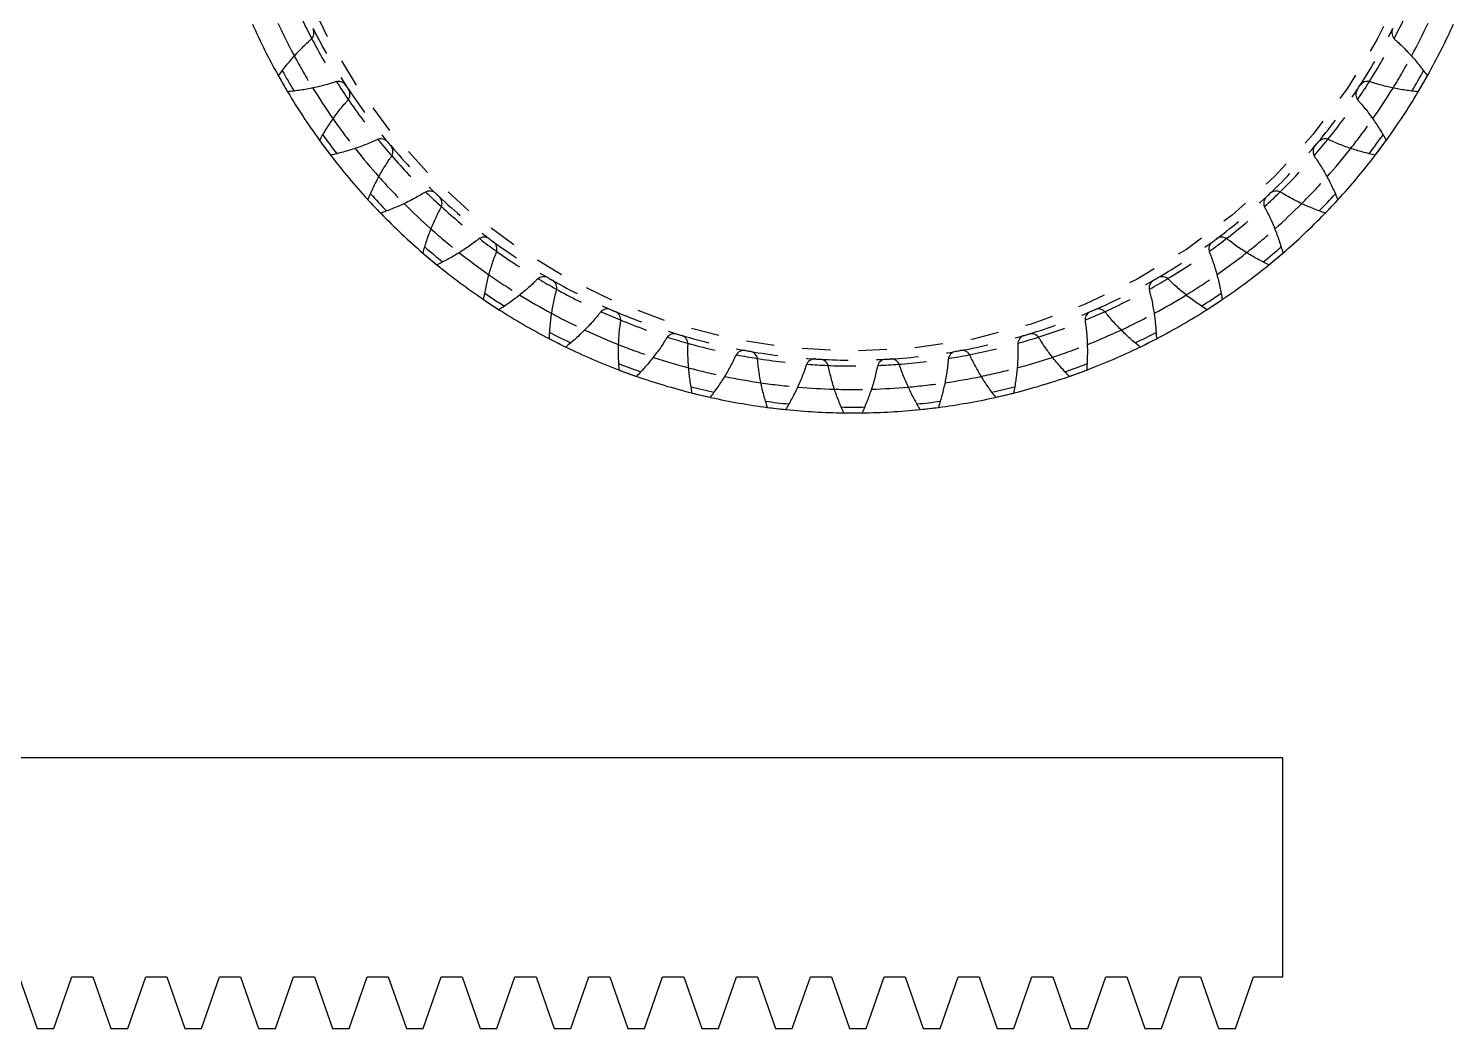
# Model space of a CAD drawing. Header units: inches. Extents: x 0.9 to 97.5, y -1.2 to 16.7.
# Drawn here: x 46.77 to 51.82, y -1.21 to 2.34 of the extents above; entities that cross this region are included whole.
import ezdxf

# ---------------------------------------------------------------- set-up
doc = ezdxf.new("R2010")
doc.units = ezdxf.units.IN
doc.header["$MEASUREMENT"] = 0
doc.linetypes.add('HIDDEN', pattern=[0.2, 0.1, -0.1])
doc.layers.add('DEFAULT_2', color=8, linetype='HIDDEN')

msp = doc.modelspace()

# ---------------------------------------------------------------- linework, layer by layer
at = {"color": 7, "linetype": 'Continuous'}
for p, q in [((47.6552, 2.1673), (47.6877, 2.111)), ((51.6962, 2.111), (51.7287, 2.1673)), ((47.8011, 1.9385), (47.8399, 1.8864)), ((51.544, 1.8864), (51.5828, 1.9385)), ((47.9726, 1.7283), (48.0172, 1.681)), ((51.3667, 1.681), (51.4113, 1.7283)), ((48.1674, 1.5393), (48.2172, 1.4975)), ((51.1668, 1.4975), (51.2165, 1.5393)), ((48.3827, 1.3743), (48.437, 1.3385)), ((50.9469, 1.3385), (51.0012, 1.3743)), ((48.6158, 1.2353), (48.6739, 1.2062)), ((50.71, 1.2062), (50.7681, 1.2353)), ((48.8634, 1.1244), (48.9245, 1.1022)), ((50.4594, 1.1022), (50.5205, 1.1244)), ((49.1223, 1.043), (49.1855, 1.028)), ((50.1984, 1.028), (50.2616, 1.043)), ((49.3888, 0.9921), (49.4534, 0.9846)), ((49.6595, 0.9726), (49.7244, 0.9726)), ((49.9305, 0.9846), (49.9951, 0.9921)), ((51.2158, -1.0264), (51.2158, -0.2499)), ((46.7358, -1.0264), (46.7997, -1.2099)), ((46.8591, -1.2099), (46.923, -1.0264)), ((46.923, -1.0264), (46.9976, -1.0264)), ((46.9976, -1.0264), (47.0615, -1.2099)), ((47.1209, -1.2099), (47.1848, -1.0264)), ((47.1848, -1.0264), (47.2594, -1.0264)), ((47.2594, -1.0264), (47.3233, -1.2099)), ((47.3827, -1.2099), (47.4466, -1.0264)), ((47.4466, -1.0264), (47.5212, -1.0264)), ((47.5212, -1.0264), (47.5851, -1.2099)), ((47.6445, -1.2099), (47.7084, -1.0264)), ((47.7084, -1.0264), (47.783, -1.0264)), ((47.783, -1.0264), (47.8469, -1.2099)), ((47.9063, -1.2099), (47.9702, -1.0264)), ((47.9702, -1.0264), (48.0448, -1.0264)), ((48.0448, -1.0264), (48.1087, -1.2099)), ((48.1681, -1.2099), (48.232, -1.0264)), ((48.232, -1.0264), (48.3066, -1.0264)), ((48.3066, -1.0264), (48.3705, -1.2099)), ((48.4299, -1.2099), (48.4938, -1.0264)), ((48.4938, -1.0264), (48.5684, -1.0264)), ((48.5684, -1.0264), (48.6323, -1.2099)), ((48.6917, -1.2099), (48.7556, -1.0264)), ((48.7556, -1.0264), (48.8302, -1.0264)), ((48.8302, -1.0264), (48.8941, -1.2099)), ((48.9535, -1.2099), (49.0174, -1.0264)), ((49.0174, -1.0264), (49.092, -1.0264)), ((49.092, -1.0264), (49.1559, -1.2099)), ((49.2153, -1.2099), (49.2792, -1.0264)), ((49.2792, -1.0264), (49.3538, -1.0264)), ((49.3538, -1.0264), (49.4177, -1.2099)), ((49.4771, -1.2099), (49.541, -1.0264)), ((49.541, -1.0264), (49.6156, -1.0264)), ((49.6156, -1.0264), (49.6795, -1.2099)), ((49.7389, -1.2099), (49.8028, -1.0264)), ((49.8028, -1.0264), (49.8774, -1.0264)), ((49.8774, -1.0264), (49.9413, -1.2099)), ((50.0007, -1.2099), (50.0646, -1.0264)), ((50.0646, -1.0264), (50.1392, -1.0264)), ((50.1392, -1.0264), (50.2031, -1.2099)), ((50.2625, -1.2099), (50.3264, -1.0264)), ((50.3264, -1.0264), (50.401, -1.0264)), ((50.401, -1.0264), (50.4649, -1.2099)), ((50.5243, -1.2099), (50.5882, -1.0264)), ((50.5882, -1.0264), (50.6628, -1.0264)), ((50.6628, -1.0264), (50.7267, -1.2099)), ((50.7861, -1.2099), (50.85, -1.0264)), ((50.85, -1.0264), (50.9246, -1.0264)), ((50.9246, -1.0264), (50.9885, -1.2099)), ((51.0479, -1.2099), (51.1118, -1.0264)), ((51.1118, -1.0264), (51.2158, -1.0264)), ((46.7997, -1.2099), (46.8591, -1.2099)), ((47.0615, -1.2099), (47.1209, -1.2099)), ((47.3233, -1.2099), (47.3827, -1.2099)), ((47.5851, -1.2099), (47.6445, -1.2099)), ((47.8469, -1.2099), (47.9063, -1.2099)), ((48.1087, -1.2099), (48.1681, -1.2099)), ((48.3705, -1.2099), (48.4299, -1.2099)), ((48.6323, -1.2099), (48.6917, -1.2099)), ((48.8941, -1.2099), (48.9535, -1.2099)), ((49.1559, -1.2099), (49.2153, -1.2099)), ((49.4177, -1.2099), (49.4771, -1.2099)), ((49.6795, -1.2099), (49.7389, -1.2099)), ((49.9413, -1.2099), (50.0007, -1.2099)), ((50.2031, -1.2099), (50.2625, -1.2099)), ((50.4649, -1.2099), (50.5243, -1.2099)), ((50.7267, -1.2099), (50.7861, -1.2099)), ((50.9885, -1.2099), (51.0479, -1.2099))]:
    msp.add_line(p, q, dxfattribs=at)
msp.add_line((51.2158, -0.2499), (42.2106, -0.2499))
at = {"color": 40, "linetype": 'Continuous'}
for radius, start, end in [(2.3333, 204.1428, 209.1346), (2.25, 205.0031, 208.2928), (2.1667, 205.6997, 207.6092), (2.1667, 332.3908, 334.3003), (2.25, 331.7072, 334.9969), (2.3333, 330.8654, 335.8572), (2.25, 211.678, 214.9713), (2.1667, 212.3437, 214.2968), (2.1667, 325.7032, 327.6563), (2.25, 325.0287, 328.322), (2.3333, 210.8433, 215.8068), (2.3333, 324.1932, 329.1567), (2.1667, 219.0418, 220.9973), (2.1667, 319.0027, 320.9582), (2.3333, 217.529, 222.4956), (2.25, 218.3654, 221.6607), (2.25, 318.3393, 321.6347), (2.3333, 317.5044, 322.471), (2.1667, 225.7265, 227.6269), (2.1667, 312.3731, 314.2735), (2.3333, 224.1976, 229.202), (2.25, 225.0414, 228.3232), (2.25, 311.6768, 314.9586), (2.3333, 310.798, 315.8024), (2.1667, 232.3953, 234.2731), (2.1667, 305.7269, 307.6047), (2.25, 231.7038, 234.9656), (2.25, 305.0344, 308.2962), (2.3333, 230.8463, 235.8266), (2.3333, 304.1734, 309.1537), (2.1667, 239.0455, 240.9384), (2.1667, 299.0616, 300.9545), (2.25, 238.3498, 241.6249), (2.25, 298.3751, 301.6502), (2.3333, 237.4647, 242.471), (2.1667, 245.6742, 247.6201), (2.1667, 292.3799, 294.3258), (2.3333, 297.529, 302.5353), (2.25, 245.0004, 248.2985), (2.25, 291.7015, 294.9996), (2.1667, 252.364, 254.3157), (2.1667, 285.6843, 287.636), (2.3333, 244.1648, 249.1358), (2.25, 251.6916, 254.9838), (2.1667, 259.0544, 260.9745), (2.1667, 279.0255, 280.9456), (2.25, 285.0162, 288.3084), (2.3333, 290.8642, 295.8352), (2.1667, 265.7299, 267.6121), (2.1667, 272.3879, 274.2701), (2.3333, 250.8566, 255.8183), (2.25, 258.3725, 261.6715), (2.25, 265.0406, 268.3065), (2.25, 271.6935, 274.9594), (2.25, 278.3285, 281.6275), (2.3333, 284.1817, 289.1434), (2.3333, 257.5324, 262.516), (2.3333, 277.484, 282.4676), (2.3333, 264.1894, 269.1754), (2.3333, 270.8246, 275.8106)]:
    msp.add_arc((49.692, 3.3057), radius, start, end, dxfattribs=at)
at = {"color": 7, "linetype": 'Continuous'}
for centre, radius, start, end in [((47.7488, 2.3207), 0.0325, 311.4194, 26.88), ((51.6351, 2.3207), 0.0325, 153.12, 228.5806), ((49.692, 3.3057), 2.3125, 208.9681, 211.0319), ((49.692, 3.3057), 2.3125, 328.9681, 331.0319), ((49.692, 3.3057), 2.3333, 209.202, 210.798), ((47.8674, 2.1154), 0.0325, 33.12, 108.5806), ((49.692, 3.3057), 2.146, 213.12, 213.5467), ((49.692, 3.3057), 2.146, 326.4533, 326.88), ((51.5165, 2.1154), 0.0325, 71.4194, 146.88), ((49.692, 3.3057), 2.3333, 329.202, 330.798), ((47.8763, 2.1018), 0.0325, 318.086, 33.5467), ((51.5076, 2.1018), 0.0325, 146.4533, 221.914), ((49.692, 3.3057), 2.3333, 215.8687, 217.4647), ((49.692, 3.3057), 2.3125, 215.6348, 217.6985), ((48.0179, 1.9116), 0.0325, 39.7866, 115.2473), ((49.692, 3.3057), 2.146, 219.7866, 220.2134), ((48.0284, 1.8992), 0.0325, 324.7527, 40.2134), ((51.3556, 1.8992), 0.0325, 139.7866, 215.2473), ((49.692, 3.3057), 2.146, 319.7866, 320.2134), ((51.366, 1.9116), 0.0325, 64.7527, 140.2134), ((49.692, 3.3057), 2.3125, 322.3015, 324.3652), ((49.692, 3.3057), 2.3333, 322.5353, 324.1313), ((49.692, 3.3057), 2.3333, 222.5353, 224.1313), ((49.692, 3.3057), 2.3125, 222.3015, 224.3652), ((48.1911, 1.7267), 0.0325, 46.4533, 121.914), ((49.692, 3.3057), 2.146, 226.4533, 226.88), ((48.2029, 1.7155), 0.0325, 331.4194, 46.88), ((51.181, 1.7155), 0.0325, 133.12, 208.5806), ((49.692, 3.3057), 2.146, 313.12, 313.5467), ((51.1928, 1.7267), 0.0325, 58.086, 133.5467), ((49.692, 3.3057), 2.3125, 315.6348, 317.6985), ((49.692, 3.3057), 2.3333, 315.8687, 317.4647), ((48.3845, 1.5631), 0.0325, 53.12, 128.5806), ((49.692, 3.3057), 2.146, 233.12, 233.5467), ((48.3976, 1.5534), 0.0325, 338.086, 53.5467), ((50.9863, 1.5534), 0.0325, 126.4533, 201.914), ((49.692, 3.3057), 2.146, 306.4533, 306.88), ((50.9994, 1.5631), 0.0325, 51.4194, 126.88), ((49.692, 3.3057), 2.3333, 229.202, 230.798), ((49.692, 3.3057), 2.3125, 228.9681, 231.0319), ((49.692, 3.3057), 2.3125, 308.9681, 311.0319), ((49.692, 3.3057), 2.3333, 309.202, 310.798), ((48.5957, 1.4231), 0.0325, 59.7866, 135.2473), ((49.692, 3.3057), 2.146, 239.7866, 240.2134), ((48.6097, 1.415), 0.0325, 344.7527, 60.2134), ((50.7742, 1.415), 0.0325, 119.7866, 195.2473), ((49.692, 3.3057), 2.146, 299.7866, 300.2134), ((50.7882, 1.4231), 0.0325, 44.7527, 120.2134), ((49.692, 3.3057), 2.3333, 235.8687, 237.4647), ((49.692, 3.3057), 2.3125, 235.6348, 237.6985), ((49.692, 3.3057), 2.3125, 302.3015, 304.3652), ((49.692, 3.3057), 2.3333, 302.5353, 304.1313), ((48.8216, 1.3086), 0.0325, 66.4533, 141.914), ((49.692, 3.3057), 2.146, 246.4533, 246.88), ((48.8365, 1.3022), 0.0325, 351.4194, 66.88), ((50.5474, 1.3022), 0.0325, 113.12, 188.5806), ((49.692, 3.3057), 2.146, 293.12, 293.5467), ((50.5623, 1.3086), 0.0325, 38.086, 113.5467), ((49.692, 3.3057), 2.3333, 242.5353, 244.1313), ((49.692, 3.3057), 2.3125, 242.3015, 244.3652), ((49.0594, 1.221), 0.0325, 73.12, 148.5806), ((49.692, 3.3057), 2.146, 253.12, 253.5467), ((49.0749, 1.2164), 0.0325, 358.086, 73.5467), ((50.309, 1.2164), 0.0325, 106.4533, 181.914), ((49.692, 3.3057), 2.146, 286.4533, 286.88), ((50.3245, 1.221), 0.0325, 31.4194, 106.88), ((49.692, 3.3057), 2.3125, 295.6348, 297.6985), ((49.692, 3.3057), 2.3333, 295.8687, 297.4647), ((49.3057, 1.1617), 0.0325, 79.7866, 155.2473), ((49.692, 3.3057), 2.146, 259.7866, 260.2134), ((49.3217, 1.1589), 0.0325, 4.7527, 80.2134), ((49.5572, 1.1314), 0.0325, 86.4533, 161.914), ((49.692, 3.3057), 2.146, 266.4533, 266.88), ((49.5734, 1.1304), 0.0325, 11.4194, 86.88), ((49.8105, 1.1304), 0.0325, 93.12, 168.5806), ((49.692, 3.3057), 2.146, 273.12, 273.5467), ((49.8267, 1.1314), 0.0325, 18.086, 93.5467), ((50.0623, 1.1589), 0.0325, 99.7866, 175.2473), ((49.692, 3.3057), 2.146, 279.7866, 280.2134), ((50.0782, 1.1617), 0.0325, 24.7527, 100.2134), ((49.692, 3.3057), 2.3125, 248.9681, 251.0319), ((49.692, 3.3057), 2.3333, 249.202, 250.798), ((49.692, 3.3057), 2.3125, 288.9681, 291.0319), ((49.692, 3.3057), 2.3333, 289.202, 290.798), ((49.692, 3.3057), 2.3125, 255.6348, 257.6985), ((49.692, 3.3057), 2.3125, 282.3015, 284.3652), ((49.692, 3.3057), 2.3333, 255.8687, 257.4647), ((49.692, 3.3057), 2.3125, 262.3015, 264.3652), ((49.692, 3.3057), 2.3125, 275.6348, 277.6985), ((49.692, 3.3057), 2.3333, 282.5353, 284.1313), ((49.692, 3.3057), 2.3333, 262.5353, 264.1313), ((49.692, 3.3057), 2.3125, 268.9681, 271.0319), ((49.692, 3.3057), 2.3333, 269.202, 270.798), ((49.692, 3.3057), 2.3333, 275.8687, 277.4647)]:
    msp.add_arc(centre, radius, start, end, dxfattribs=at)
for points, start_tangent, end_tangent in [([(47.6688, 2.1857), (47.683, 2.204), (47.6976, 2.2218), (47.7127, 2.2392), (47.7284, 2.2561), (47.7446, 2.2725), (47.7613, 2.2883), (47.7703, 2.2964)], (0.045371, 0.060014), (0.056417, 0.049772)), ([(51.6136, 2.2964), (51.6226, 2.2883), (51.6393, 2.2725), (51.6555, 2.2561), (51.6712, 2.2392), (51.6863, 2.2218), (51.7009, 2.204), (51.7151, 2.1857)], (0.056417, -0.049772), (0.045371, -0.060014)), ([(47.6552, 2.1673), (47.6688, 2.1857)], (0.006698, 0.00928), (0.006902, 0.00913)), ([(51.7151, 2.1857), (51.7287, 2.1673)], (0.006902, -0.00913), (0.006698, -0.00928)), ([(47.857, 2.1462), (47.8455, 2.1424), (47.8235, 2.1358), (47.8012, 2.13), (47.7787, 2.1248), (47.7561, 2.1204), (47.7334, 2.1167), (47.7104, 2.1136)], (-0.071312, -0.023972), (-0.074659, -0.009286)), ([(51.6735, 2.1136), (51.6505, 2.1167), (51.6278, 2.1204), (51.6052, 2.1248), (51.5827, 2.13), (51.5604, 2.1358), (51.5384, 2.1424), (51.5269, 2.1462)], (-0.074659, 0.009286), (-0.071312, 0.023972)), ([(47.7104, 2.1136), (47.6877, 2.111)], (-0.011358, -0.001413), (-0.011386, -0.00116)), ([(47.8125, 1.9584), (47.8245, 1.9782), (47.8369, 1.9976), (47.8499, 2.0166), (47.8635, 2.0352), (47.8777, 2.0534), (47.8925, 2.071), (47.9005, 2.0801)], (0.038097, 0.064876), (0.050257, 0.055985)), ([(51.4834, 2.0801), (51.4914, 2.071), (51.5062, 2.0534), (51.5204, 2.0352), (51.534, 2.0166), (51.547, 1.9976), (51.5594, 1.9782), (51.5714, 1.9584)], (0.050257, -0.055985), (0.038097, -0.064876)), ([(51.6962, 2.111), (51.6735, 2.1136)], (-0.011386, 0.00116), (-0.011358, 0.001413)), ([(47.8011, 1.9385), (47.8125, 1.9584)], (0.005575, 0.009995), (0.005796, 0.009869)), ([(48.0041, 1.941), (47.9931, 1.9359), (47.9719, 1.9268), (47.9505, 1.9184), (47.9288, 1.9107), (47.9068, 1.9037), (47.8847, 1.8974), (47.8622, 1.8916)], (-0.068047, -0.032089), (-0.073077, -0.01789)), ([(51.5217, 1.8916), (51.4992, 1.8974), (51.4771, 1.9037), (51.4552, 1.9107), (51.4334, 1.9184), (51.412, 1.9268), (51.3908, 1.9359), (51.3798, 1.941)], (-0.073077, 0.01789), (-0.068047, 0.032089)), ([(51.5714, 1.9584), (51.5828, 1.9385)], (0.005796, -0.009869), (0.005575, -0.009995)), ([(47.8622, 1.8916), (47.8399, 1.8864)], (-0.011117, -0.002722), (-0.011174, -0.002474)), ([(47.9816, 1.7493), (47.9912, 1.7704), (48.0013, 1.7911), (48.012, 1.8115), (48.0234, 1.8316), (48.0354, 1.8512), (48.048, 1.8705), (48.0549, 1.8804)], (0.030308, 0.06886), (0.043418, 0.061441)), ([(51.329, 1.8804), (51.3359, 1.8705), (51.3485, 1.8512), (51.3606, 1.8316), (51.3719, 1.8115), (51.3826, 1.7911), (51.3927, 1.7704), (51.4023, 1.7493)], (0.043418, -0.061441), (0.030308, -0.06886)), ([(51.544, 1.8864), (51.5217, 1.8916)], (-0.011174, 0.002474), (-0.011117, 0.002722)), ([(47.9726, 1.7283), (47.9816, 1.7493)], (0.004377, 0.010575), (0.004611, 0.010475)), ([(48.1739, 1.7543), (48.1636, 1.748), (48.1436, 1.7365), (48.1233, 1.7256), (48.1026, 1.7154), (48.0816, 1.7059), (48.0604, 1.6971), (48.0388, 1.6887)], (-0.063861, -0.039772), (-0.070505, -0.026253)), ([(51.3452, 1.6887), (51.3235, 1.6971), (51.3023, 1.7059), (51.2813, 1.7154), (51.2606, 1.7256), (51.2403, 1.7365), (51.2203, 1.748), (51.21, 1.7543)], (-0.070505, 0.026253), (-0.063861, 0.039772)), ([(51.4023, 1.7493), (51.4113, 1.7283)], (0.004611, -0.010475), (0.004377, -0.010575)), ([(48.0388, 1.6887), (48.0172, 1.681)], (-0.010726, -0.003994), (-0.010811, -0.003755)), ([(48.1738, 1.5613), (48.1809, 1.5833), (48.1885, 1.6051), (48.1968, 1.6266), (48.2058, 1.6478), (48.2154, 1.6687), (48.2257, 1.6893), (48.2314, 1.7)], (0.022109, 0.071913), (0.035991, 0.066066)), ([(51.1525, 1.7), (51.1582, 1.6893), (51.1685, 1.6687), (51.1781, 1.6478), (51.1871, 1.6266), (51.1954, 1.6051), (51.203, 1.5833), (51.2101, 1.5613)], (0.035991, -0.066066), (0.022109, -0.071913)), ([(51.3667, 1.681), (51.3452, 1.6887)], (-0.010811, 0.003755), (-0.010726, 0.003994)), ([(48.3643, 1.5885), (48.3547, 1.5811), (48.3363, 1.5673), (48.3173, 1.5542), (48.298, 1.5417), (48.2782, 1.5298), (48.2582, 1.5185), (48.2376, 1.5077)], (-0.058812, -0.046917), (-0.066981, -0.034261)), ([(51.1463, 1.5077), (51.1257, 1.5185), (51.1057, 1.5298), (51.0859, 1.5417), (51.0666, 1.5542), (51.0476, 1.5673), (51.0292, 1.5811), (51.0196, 1.5885)], (-0.066981, 0.034261), (-0.058812, 0.046917)), ([(48.1674, 1.5393), (48.1738, 1.5613)], (0.00312, 0.011011), (0.003363, 0.01094)), ([(48.3866, 1.3968), (48.3911, 1.4196), (48.3961, 1.442), (48.4019, 1.4644), (48.4083, 1.4865), (48.4154, 1.5084), (48.4233, 1.53), (48.4277, 1.5413)], (0.013611, 0.073993), (0.028078, 0.069797)), ([(50.9562, 1.5413), (50.9606, 1.53), (50.9685, 1.5084), (50.9756, 1.4865), (50.9821, 1.4644), (50.9878, 1.442), (50.9928, 1.4196), (50.9973, 1.3968)], (0.028078, -0.069797), (0.013611, -0.073993)), ([(51.2101, 1.5613), (51.2165, 1.5393)], (0.003363, -0.01094), (0.00312, -0.011011)), ([(48.2376, 1.5077), (48.2172, 1.4975)], (-0.01019, -0.005212), (-0.010302, -0.004984)), ([(51.1668, 1.4975), (51.1463, 1.5077)], (-0.010302, 0.004984), (-0.01019, 0.005212)), ([(48.5726, 1.446), (48.564, 1.4375), (48.5472, 1.4217), (48.53, 1.4065), (48.5122, 1.3918), (48.494, 1.3777), (48.4753, 1.3642), (48.4562, 1.3511)], (-0.052968, -0.053427), (-0.062551, -0.041805)), ([(50.9277, 1.3511), (50.9086, 1.3642), (50.8899, 1.3777), (50.8717, 1.3918), (50.8539, 1.4065), (50.8367, 1.4217), (50.8199, 1.4375), (50.8113, 1.446)], (-0.062551, 0.041805), (-0.052968, 0.053427)), ([(48.3827, 1.3743), (48.3866, 1.3968)], (0.00182, 0.011299), (0.002071, 0.011256)), ([(48.6171, 1.2582), (48.6189, 1.2813), (48.6213, 1.3042), (48.6243, 1.327), (48.6282, 1.3498), (48.6327, 1.3723), (48.638, 1.3948), (48.6411, 1.4065)], (0.004929, 0.075073), (0.019785, 0.072585)), ([(50.7428, 1.4065), (50.7459, 1.3948), (50.7512, 1.3723), (50.7557, 1.3498), (50.7596, 1.327), (50.7627, 1.3042), (50.765, 1.2813), (50.7668, 1.2582)], (0.019785, -0.072585), (0.004929, -0.075073)), ([(50.9973, 1.3968), (51.0012, 1.3743)], (0.002071, -0.011256), (0.00182, -0.011299)), ([(48.4562, 1.3511), (48.437, 1.3385)], (-0.009516, -0.00636), (-0.009654, -0.006147)), ([(48.7961, 1.3286), (48.7885, 1.3192), (48.7737, 1.3015), (48.7583, 1.2844), (48.7424, 1.2678), (48.7259, 1.2517), (48.709, 1.2361), (48.6915, 1.2208)], (-0.046407, -0.059215), (-0.057274, -0.048784)), ([(50.6924, 1.2208), (50.675, 1.2361), (50.658, 1.2517), (50.6415, 1.2678), (50.6256, 1.2844), (50.6102, 1.3015), (50.5954, 1.3192), (50.5878, 1.3286)], (-0.057274, 0.048784), (-0.046407, 0.059215)), ([(50.9469, 1.3385), (50.9277, 1.3511)], (-0.009654, 0.006147), (-0.009516, 0.00636)), ([(48.862, 1.1472), (48.8611, 1.1704), (48.8608, 1.1934), (48.8613, 1.2165), (48.8624, 1.2395), (48.8643, 1.2624), (48.867, 1.2853), (48.8687, 1.2973)], (-0.00382, 0.075138), (0.011225, 0.074391)), ([(50.5152, 1.2973), (50.5169, 1.2853), (50.5196, 1.2624), (50.5215, 1.2395), (50.5226, 1.2165), (50.5231, 1.1934), (50.5228, 1.1704), (50.5219, 1.1472)], (0.011225, -0.074391), (-0.00382, -0.075138)), ([(48.6158, 1.2353), (48.6171, 1.2582)], (0.000496, 0.011434), (0.00075, 0.011421)), ([(48.6915, 1.2208), (48.6739, 1.2062)], (-0.008713, -0.007421), (-0.008875, -0.007226)), ([(49.0316, 1.238), (49.0252, 1.2277), (49.0126, 1.2085), (48.9993, 1.1897), (48.9854, 1.1713), (48.9709, 1.1534), (48.9559, 1.1359), (48.9403, 1.1188)], (-0.039219, -0.064202), (-0.051224, -0.055103)), ([(49.1182, 1.0655), (49.1146, 1.0884), (49.1117, 1.1112), (49.1094, 1.1342), (49.1079, 1.1572), (49.1071, 1.1802), (49.1071, 1.2032), (49.1074, 1.2153)], (-0.012517, 0.074186), (0.002513, 0.075191)), ([(50.2765, 1.2153), (50.2768, 1.2032), (50.2768, 1.1802), (50.276, 1.1572), (50.2745, 1.1342), (50.2722, 1.1112), (50.2693, 1.0884), (50.2657, 1.0655)], (0.002513, -0.075191), (-0.012517, -0.074186)), ([(50.4436, 1.1188), (50.428, 1.1359), (50.413, 1.1534), (50.3985, 1.1713), (50.3846, 1.1897), (50.3713, 1.2085), (50.3587, 1.2277), (50.3523, 1.238)], (-0.051224, 0.055103), (-0.039219, 0.064202)), ([(50.71, 1.2062), (50.6924, 1.2208)], (-0.008875, 0.007226), (-0.008713, 0.007421)), ([(50.7668, 1.2582), (50.7681, 1.2353)], (0.00075, -0.011421), (0.000496, -0.011434)), ([(49.2762, 1.1753), (49.271, 1.1644), (49.2606, 1.1438), (49.2496, 1.1236), (49.2379, 1.1037), (49.2256, 1.0842), (49.2127, 1.0651), (49.1993, 1.0463)], (-0.0315, -0.068321), (-0.04448, -0.060677)), ([(50.1846, 1.0463), (50.1712, 1.0651), (50.1583, 1.0842), (50.146, 1.1037), (50.1343, 1.1236), (50.1233, 1.1438), (50.1129, 1.1644), (50.1077, 1.1753)], (-0.04448, 0.060677), (-0.0315, 0.068321)), ([(48.8634, 1.1244), (48.862, 1.1472)], (-0.000835, 0.011414), (-0.000581, 0.01143)), ([(48.9403, 1.1188), (48.9245, 1.1022)], (-0.007792, -0.008383), (-0.007976, -0.008207)), ([(49.3822, 1.014), (49.376, 1.0364), (49.3704, 1.0587), (49.3655, 1.0812), (49.3613, 1.1039), (49.3579, 1.1267), (49.3552, 1.1495), (49.354, 1.1616)], (-0.021045, 0.072231), (-0.006233, 0.074975)), ([(49.5263, 1.1415), (49.5224, 1.13), (49.5145, 1.1083), (49.5059, 1.087), (49.4966, 1.0659), (49.4867, 1.0451), (49.4761, 1.0247), (49.4649, 1.0044)], (-0.023356, -0.071516), (-0.037135, -0.065431)), ([(49.6503, 0.9936), (49.6415, 1.015), (49.6334, 1.0366), (49.6259, 1.0584), (49.6191, 1.0804), (49.6131, 1.1026), (49.6078, 1.125), (49.6052, 1.1369)], (-0.029288, 0.0693), (-0.014895, 0.073744)), ([(49.7787, 1.1369), (49.7761, 1.125), (49.7708, 1.1026), (49.7648, 1.0804), (49.758, 1.0584), (49.7505, 1.0366), (49.7424, 1.015), (49.7336, 0.9936)], (-0.014895, -0.073744), (-0.029288, -0.0693)), ([(49.919, 1.0044), (49.9078, 1.0247), (49.8972, 1.0451), (49.8873, 1.0659), (49.878, 1.087), (49.8694, 1.1083), (49.8615, 1.13), (49.8576, 1.1415)], (-0.037135, 0.065431), (-0.023356, 0.071516)), ([(50.0299, 1.1616), (50.0287, 1.1495), (50.0261, 1.1267), (50.0226, 1.1039), (50.0184, 1.0812), (50.0135, 1.0587), (50.008, 1.0364), (50.0017, 1.014)], (-0.006233, -0.074975), (-0.021045, -0.072231)), ([(50.4594, 1.1022), (50.4436, 1.1188)], (-0.007976, 0.008207), (-0.007792, 0.008383)), ([(50.5219, 1.1472), (50.5205, 1.1244)], (-0.000581, -0.01143), (-0.000835, -0.011414)), ([(49.1223, 1.043), (49.1182, 1.0655)], (-0.002154, 0.01124), (-0.001904, 0.011286)), ([(50.2657, 1.0655), (50.2616, 1.043)], (-0.001904, -0.011286), (-0.002154, -0.01124)), ([(49.1993, 1.0463), (49.1855, 1.028)], (-0.006767, -0.009231), (-0.00697, -0.009078)), ([(49.3888, 0.9921), (49.3822, 1.014)], (-0.003444, 0.010914), (-0.003201, 0.010988)), ([(50.0017, 1.014), (49.9951, 0.9921)], (-0.003201, -0.010988), (-0.003444, -0.010914)), ([(50.1984, 1.028), (50.1846, 1.0463)], (-0.00697, 0.009078), (-0.006767, 0.009231)), ([(49.4649, 1.0044), (49.4534, 0.9846)], (-0.005649, -0.009954), (-0.005869, -0.009826)), ([(49.6595, 0.9726), (49.6503, 0.9936)], (-0.004688, 0.01044), (-0.004455, 0.010542)), ([(49.7336, 0.9936), (49.7244, 0.9726)], (-0.004455, -0.010542), (-0.004688, -0.01044)), ([(49.9305, 0.9846), (49.919, 1.0044)], (-0.005869, 0.009826), (-0.005649, 0.009954))]:
    msp.add_spline(points, degree=3, dxfattribs=dict(at, start_tangent=start_tangent, end_tangent=end_tangent))
at = {"layer": 'DEFAULT_2', "color": 8, "linetype": 'HIDDEN'}
msp.add_circle((49.692, 3.3057), 2.1143, dxfattribs=at)
for radius, start, end in [(2.146, 206.88, 213.12), (2.146, 326.88, 333.12), (2.1667, 207.6092, 212.3437), (2.1667, 327.6563, 332.3908), (2.25, 208.2928, 211.678), (2.25, 328.322, 331.7072), (2.3333, 209.1346, 209.202), (2.3333, 330.798, 330.8654), (2.3333, 210.798, 210.8433), (2.1667, 214.2968, 219.0418), (2.146, 213.5467, 219.7866), (2.146, 320.2134, 326.4533), (2.1667, 320.9582, 325.7032), (2.3333, 329.1567, 329.202), (2.25, 214.9713, 218.3654), (2.25, 321.6347, 325.0287), (2.3333, 215.8068, 215.8687), (2.146, 220.2134, 226.4533), (2.146, 313.5467, 319.7866), (2.3333, 324.1313, 324.1932), (2.3333, 217.4647, 217.529), (2.1667, 220.9973, 225.7265), (2.1667, 314.2735, 319.0027), (2.3333, 322.471, 322.5353), (2.25, 221.6607, 225.0414), (2.25, 314.9586, 318.3393), (2.3333, 222.4956, 222.5353), (2.146, 226.88, 233.12), (2.146, 306.88, 313.12), (2.3333, 317.4647, 317.5044), (2.3333, 224.1313, 224.1976), (2.1667, 227.6269, 232.3953), (2.1667, 307.6047, 312.3731), (2.3333, 315.8024, 315.8687), (2.25, 228.3232, 231.7038), (2.25, 308.2962, 311.6768), (2.146, 233.5467, 239.7866), (2.146, 300.2134, 306.4533), (2.1667, 234.2731, 239.0455), (2.1667, 300.9545, 305.7269), (2.3333, 230.798, 230.8463), (2.3333, 309.1537, 309.202), (2.25, 234.9656, 238.3498), (2.146, 240.2134, 246.4533), (2.146, 293.5467, 299.7866), (2.25, 301.6502, 305.0344), (2.3333, 235.8266, 235.8687), (2.1667, 240.9384, 245.6742), (2.1667, 294.3258, 299.0616), (2.3333, 304.1313, 304.1734), (2.25, 241.6249, 245.0004), (2.146, 246.88, 253.12), (2.146, 286.88, 293.12), (2.25, 294.9996, 298.3751), (2.1667, 247.6201, 252.364), (2.1667, 287.636, 292.3799), (2.3333, 242.471, 242.5353), (2.25, 248.2985, 251.6916), (2.146, 253.5467, 259.7866), (2.1667, 254.3157, 259.0544), (2.146, 280.2134, 286.4533), (2.1667, 280.9456, 285.6843), (2.25, 288.3084, 291.7015), (2.3333, 297.4647, 297.529), (2.3333, 244.1313, 244.1648), (2.146, 260.2134, 266.4533), (2.1667, 260.9745, 265.7299), (2.146, 266.88, 273.12), (2.146, 273.5467, 279.7866), (2.1667, 274.2701, 279.0255), (2.3333, 295.8352, 295.8687), (2.3333, 249.1358, 249.202), (2.25, 254.9838, 258.3725), (2.1667, 267.6121, 272.3879), (2.25, 281.6275, 285.0162), (2.3333, 290.798, 290.8642), (2.3333, 250.798, 250.8566), (2.25, 261.6715, 265.0406), (2.25, 274.9594, 278.3285), (2.3333, 289.1434, 289.202), (2.3333, 255.8183, 255.8687), (2.3333, 257.4647, 257.5324), (2.25, 268.3065, 271.6935), (2.3333, 282.4676, 282.5353), (2.3333, 284.1313, 284.1817), (2.3333, 262.516, 262.5353), (2.3333, 264.1313, 264.1894), (2.3333, 269.1754, 269.202), (2.3333, 270.798, 270.8246), (2.3333, 275.8106, 275.8687), (2.3333, 277.4647, 277.484)]:
    msp.add_arc((49.692, 3.3057), radius, start, end, dxfattribs=at)

doc.saveas('drawing.dxf')
